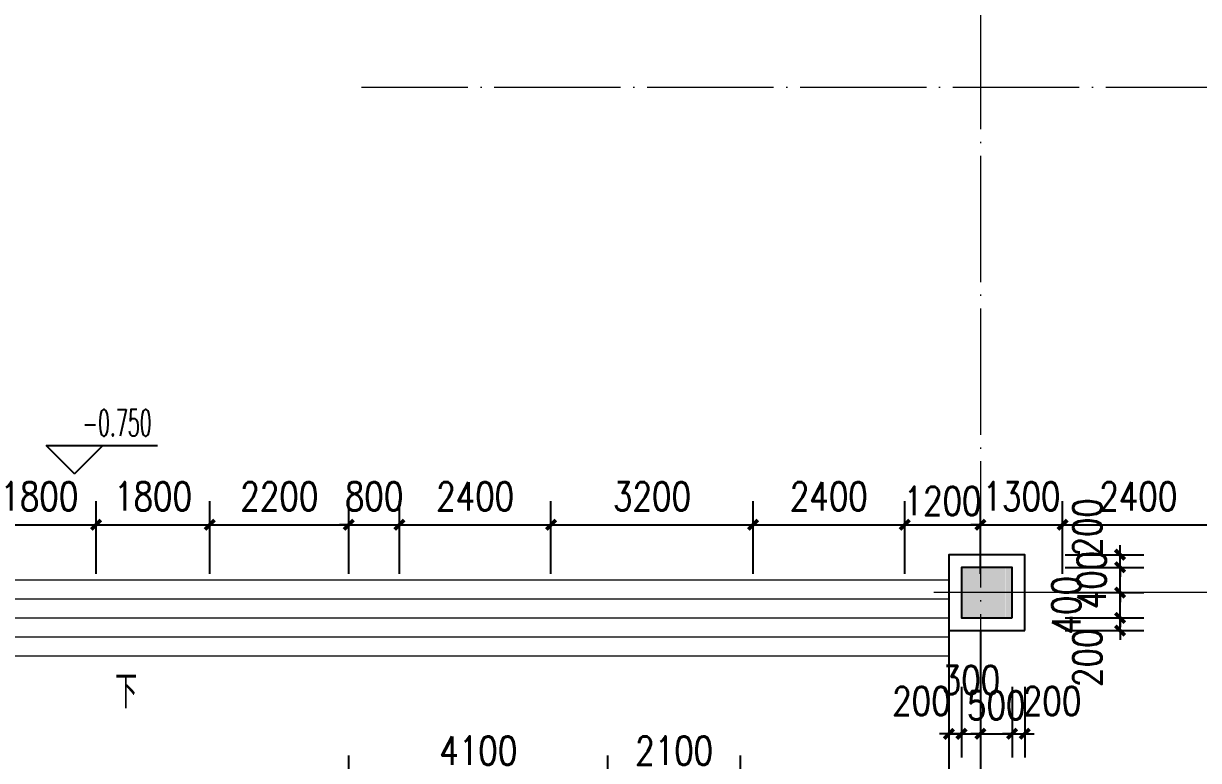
# Model space of a CAD drawing. Extents: x 1417642 to 3570900, y 124798 to 1191112.
# Drawn here: x 1496329 to 1514931, y 671873 to 683549 of the extents above; entities that cross this region are included whole.
import ezdxf

# ---------------------------------------------------------------- set-up
doc = ezdxf.new("R2010")
doc.units = 0
doc.header["$LTSCALE"] = 1000
doc.header["$MEASUREMENT"] = 0
doc.linetypes.add('DOTE', pattern=[2.42, 2, -0.2, 0.02, -0.2])
doc.layers.get('0').update_dxf_attribs({"linetype": 'CONTINUOUS'})
doc.layers.get('Defpoints').update_dxf_attribs({"linetype": 'CONTINUOUS'})
for name, color, linetype in [('colu', 2, 'CONTINUOUS'), ('DIM_ELEV', 3, 'CONTINUOUS'), ('DIM_SYMB', 3, 'CONTINUOUS'), ('DOTE', 1, 'DOTE'), ('PUB_DIM', 3, 'CONTINUOUS'), ('PUB_TEXT', 40, 'CONTINUOUS'), ('STAIR', 2, 'CONTINUOUS'), ('tiaozheng', 20, 'CONTINUOUS'), ('柱填充', 8, 'CONTINUOUS'), ('立面造型', 40, 'CONTINUOUS')]:
    doc.layers.add(name, color=color, linetype=linetype)
doc.styles.add('_TCH_DIM', font='ROMANS', dxfattribs={"width": 0.7, "bigfont": 'Z'})
doc.styles.add('DIM_FONT', font='SIMPLEX.shx', dxfattribs={"width": 0.8})
doc.dimstyles.new('DIMN150', dxfattribs={"dimscale": 1.5, "dimtxt": 300, "dimasz": 100, "dimexe": 250, "dimexo": 300, "dimgap": 150, "dimtad": 1, "dimdec": 0, "dimzin": 0, "dimdsep": 46, "dimtxsty": 'DIM_FONT', "dimblk": 'ARCHTICK', "dimcen": 0.09, "dimdle": 1.5, "dimclrt": 7, "dimazin": 2, "dimtfac": 1, "dimtdec": 0, "dimtix": 1, "dimtmove": 2, "dimatfit": 3, "dimldrblk": 'ARCHTICK', "dimfxl": 1, "dimtolj": 1, "dimtzin": 0, "dimarcsym": 0})

# ---------------------------------------------------------------- blocks, each defined once
blk = doc.blocks.new('678')
at = {"layer": '柱填充'}
h = blk.add_hatch(color=256, dxfattribs=at)
h.paths.add_polyline_path([(1591630, 863580), (1591630, 864280), (1590930, 864280), (1590930, 863580)])
h.paths.add_polyline_path([(1591630, 871580), (1591630, 872280), (1590930, 872280), (1590930, 871580)])
h.paths.add_polyline_path([(1635280, 879530), (1635280, 880230), (1634580, 880230), (1634580, 879530)])
h.paths.add_polyline_path([(1658830, 893230), (1658830, 893830), (1658230, 893830), (1658230, 893230)])
h.paths.add_polyline_path([(1658880, 883230), (1658880, 883930), (1658180, 883930), (1658180, 883230)])
h.paths.add_polyline_path([(1658830, 879630), (1658830, 880230), (1658230, 880230), (1658230, 879630)])
h.paths.add_polyline_path([(1658880, 872230), (1658180, 872230), (1658180, 871630), (1658880, 871630)])
h.paths.add_polyline_path([(1658830, 863630), (1658830, 864230), (1658230, 864230), (1658230, 863630)])
h.paths.add_polyline_path([(1658830, 853630), (1658830, 854230), (1658230, 854230), (1658230, 853630)])
h.paths.add_polyline_path([(1658830, 845630), (1658830, 846230), (1658230, 846230), (1658230, 845630)])
h.paths.add_polyline_path([(1658830, 835630), (1658830, 836230), (1658230, 836230), (1658230, 835630)])
h.paths.add_polyline_path([(1648830, 893230), (1648830, 893830), (1648230, 893830), (1648230, 893230)])
h.paths.add_polyline_path([(1648830, 883230), (1648830, 883830), (1648230, 883830), (1648230, 883230)])
h.paths.add_polyline_path([(1648830, 879630), (1648830, 880230), (1648230, 880230), (1648230, 879630)])
h.paths.add_polyline_path([(1648830, 871630), (1648830, 872230), (1648230, 872230), (1648230, 871630)])
h.paths.add_polyline_path([(1648930, 863580), (1648930, 864280), (1648230, 864280), (1648230, 863580)])
h.paths.add_polyline_path([(1648930, 853580), (1648930, 854280), (1648230, 854280), (1648230, 853580)])
h.paths.add_polyline_path([(1648930, 845630), (1648930, 846330), (1648230, 846330), (1648230, 845630)])
h.paths.add_polyline_path([(1648930, 835630), (1648930, 836330), (1648230, 836330), (1648230, 835630)])
h.paths.add_polyline_path([(1645230, 891430), (1645230, 892030), (1644630, 892030), (1644630, 891430)])
h.paths.add_polyline_path([(1645280, 883230), (1645280, 883930), (1644580, 883930), (1644580, 883230)])
h.paths.add_polyline_path([(1645230, 879630), (1645230, 880230), (1644630, 880230), (1644630, 879630)])
h.paths.add_polyline_path([(1645230, 871630), (1645230, 872230), (1644630, 872230), (1644630, 871630)])
h.paths.add_polyline_path([(1645230, 863630), (1645230, 864230), (1644630, 864230), (1644630, 863630)])
h.paths.add_polyline_path([(1645230, 853630), (1645230, 854230), (1644630, 854230), (1644630, 853630)])
h.paths.add_polyline_path([(1645280, 845630), (1645280, 846330), (1644580, 846330), (1644580, 845630)])
h.paths.add_polyline_path([(1645230, 835630), (1645230, 836230), (1644630, 836230), (1644630, 835630)])
h.paths.add_polyline_path([(1635230, 893230), (1635230, 893830), (1634630, 893830), (1634630, 893230)])
h.paths.add_polyline_path([(1635230, 891430), (1635230, 892030), (1634630, 892030), (1634630, 891430)])
h.paths.add_polyline_path([(1635280, 883230), (1635280, 883930), (1634580, 883930), (1634580, 883230)])
h.paths.add_polyline_path([(1635230, 871630), (1635230, 872430), (1634630, 872430), (1634630, 871630)])
h.paths.add_polyline_path([(1635230, 853430), (1635230, 854230), (1634630, 854230), (1634630, 853430)])
h.paths.add_polyline_path([(1635330, 845630), (1635330, 846430), (1634530, 846430), (1634530, 845630)])
h.paths.add_polyline_path([(1635230, 835630), (1635230, 836230), (1634630, 836230), (1634630, 835630)])
h.paths.add_polyline_path([(1627230, 893230), (1627230, 893830), (1626630, 893830), (1626630, 893230)])
h.paths.add_polyline_path([(1627280, 883230), (1627280, 883930), (1626580, 883930), (1626580, 883230)])
h.paths.add_polyline_path([(1627230, 879630), (1627230, 880230), (1626630, 880230), (1626630, 879630)])
h.paths.add_polyline_path([(1627230, 871630), (1627230, 872430), (1626630, 872430), (1626630, 871630)])
h.paths.add_polyline_path([(1627230, 853430), (1627230, 854230), (1626630, 854230), (1626630, 853430)])
h.paths.add_polyline_path([(1627330, 845630), (1627330, 846430), (1626530, 846430), (1626530, 845630)])
h.paths.add_polyline_path([(1627230, 835630), (1627230, 836230), (1626630, 836230), (1626630, 835630)])
h.paths.add_polyline_path([(1619230, 893230), (1619230, 893830), (1618630, 893830), (1618630, 893230)])
h.paths.add_polyline_path([(1619280, 883230), (1619280, 883930), (1618580, 883930), (1618580, 883230)])
h.paths.add_polyline_path([(1619230, 879630), (1619230, 880230), (1618630, 880230), (1618630, 879630)])
h.paths.add_polyline_path([(1619230, 871630), (1619230, 872430), (1618630, 872430), (1618630, 871630)])
h.paths.add_polyline_path([(1619230, 853430), (1619230, 854230), (1618630, 854230), (1618630, 853430)])
h.paths.add_polyline_path([(1619330, 845630), (1619330, 846430), (1618530, 846430), (1618530, 845630)])
h.paths.add_polyline_path([(1619280, 835580), (1619280, 836280), (1618580, 836280), (1618580, 835580)])
h.paths.add_polyline_path([(1611230, 893230), (1611230, 893830), (1610630, 893830), (1610630, 893230)])
h.paths.add_polyline_path([(1611280, 883230), (1611280, 883930), (1610580, 883930), (1610580, 883230)])
h.paths.add_polyline_path([(1611230, 879630), (1611230, 880230), (1610630, 880230), (1610630, 879630)])
h.paths.add_polyline_path([(1611230, 871630), (1611230, 872430), (1610630, 872430), (1610630, 871630)])
h.paths.add_polyline_path([(1611230, 853430), (1611230, 854230), (1610630, 854230), (1610630, 853430)])
h.paths.add_polyline_path([(1611330, 845630), (1611330, 846430), (1610530, 846430), (1610530, 845630)])
h.paths.add_polyline_path([(1611280, 835580), (1611280, 836280), (1610580, 836280), (1610580, 835580)])
h.paths.add_polyline_path([(1603230, 893230), (1603230, 893830), (1602630, 893830), (1602630, 893230)])
h.paths.add_polyline_path([(1603280, 883230), (1603280, 883930), (1602580, 883930), (1602580, 883230)])
h.paths.add_polyline_path([(1603230, 879630), (1603230, 880230), (1602630, 880230), (1602630, 879630)])
h.paths.add_polyline_path([(1603230, 871630), (1603230, 872430), (1602630, 872430), (1602630, 871630)])
h.paths.add_polyline_path([(1603230, 853430), (1603230, 854230), (1602630, 854230), (1602630, 853430)])
h.paths.add_polyline_path([(1603330, 845630), (1603330, 846430), (1602530, 846430), (1602530, 845630)])
h.paths.add_polyline_path([(1603280, 835580), (1603280, 836280), (1602580, 836280), (1602580, 835580)])
h.paths.add_polyline_path([(1603230, 814930), (1603230, 815530), (1602630, 815530), (1602630, 814930)])
h.paths.add_polyline_path([(1595230, 893230), (1595230, 893830), (1594630, 893830), (1594630, 893230)])
h.paths.add_polyline_path([(1595230, 883230), (1595230, 883830), (1594630, 883830), (1594630, 883230)])
h.paths.add_polyline_path([(1595230, 879630), (1595230, 880230), (1594630, 880230), (1594630, 879630)])
h.paths.add_polyline_path([(1595230, 871630), (1595230, 872230), (1594630, 872230), (1594630, 871630)])
h.paths.add_polyline_path([(1595230, 863630), (1595230, 864230), (1594630, 864230), (1594630, 863630)])
h.paths.add_polyline_path([(1595230, 853630), (1595230, 854230), (1594630, 854230), (1594630, 853630)])
h.paths.add_polyline_path([(1595330, 845630), (1595330, 846330), (1594630, 846330), (1594630, 845630)])
h.paths.add_polyline_path([(1595330, 835580), (1595330, 836280), (1594630, 836280), (1594630, 835580)])
h.paths.add_polyline_path([(1591630, 893230), (1591630, 893830), (1591030, 893830), (1591030, 893230)])
h.paths.add_polyline_path([(1591680, 883230), (1591680, 883930), (1590980, 883930), (1590980, 883230)])
h.paths.add_polyline_path([(1591630, 879630), (1591630, 880230), (1591030, 880230), (1591030, 879630)])
h.paths.add_polyline_path([(1591630, 853580), (1591630, 854280), (1590930, 854280), (1590930, 853580)])
h.paths.add_polyline_path([(1591630, 845580), (1591630, 846280), (1590930, 846280), (1590930, 845580)])
h.paths.add_polyline_path([(1591630, 835630), (1591630, 836330), (1590930, 836330), (1590930, 835630)])
h.paths.add_polyline_path([(1591630, 814930), (1591630, 815530), (1591030, 815530), (1591030, 814930)])
h.paths.add_polyline_path([(1581630, 893230), (1581630, 893830), (1581030, 893830), (1581030, 893230)])
h.paths.add_polyline_path([(1581730, 883230), (1581730, 883930), (1581030, 883930), (1581030, 883230)])
h.paths.add_polyline_path([(1581630, 879630), (1581630, 880230), (1581030, 880230), (1581030, 879630)])
h.paths.add_polyline_path([(1581630, 871630), (1581630, 872230), (1581030, 872230), (1581030, 871630)])
h.paths.add_polyline_path([(1581630, 863630), (1581630, 864230), (1581030, 864230), (1581030, 863630)])
h.paths.add_polyline_path([(1581630, 853630), (1581630, 854230), (1581030, 854230), (1581030, 853630)])
h.paths.add_polyline_path([(1581630, 845630), (1581630, 846230), (1581030, 846230), (1581030, 845630)])
h.paths.add_polyline_path([(1581630, 835630), (1581630, 836230), (1581030, 836230), (1581030, 835630)])
h.paths.add_polyline_path([(1581630, 814930), (1581630, 815530), (1581030, 815530), (1581030, 814930)])
h.paths.add_polyline_path([(1603230, 830430), (1603230, 831230), (1602530, 831230), (1602530, 830430)])
h.paths.add_polyline_path([(1603230, 818530), (1603230, 819330), (1602530, 819330), (1602530, 818530)])
h.paths.add_polyline_path([(1581030, 831230), (1581030, 830430), (1581730, 830430), (1581730, 831230)])
h.paths.add_polyline_path([(1581030, 819330), (1581030, 818530), (1581730, 818530), (1581730, 819330)])
h.paths.add_polyline_path([(1591630, 830430), (1591630, 831230), (1590930, 831230), (1590930, 830430)])
h.paths.add_polyline_path([(1591630, 818530), (1591630, 819330), (1590930, 819330), (1590930, 818530)])
blk.add_hatch(color=256, dxfattribs=at).paths.add_polyline_path([(1581733, 819330), (1581833, 819330), (1581833, 818530), (1581733, 818530)])
at = {"layer": 'colu'}
blk.add_lwpolyline([(1581830, 818530), (1581830, 819330), (1581030, 819330), (1581030, 818530)], close=True, dxfattribs=at)
blk = doc.blocks.new('_ArchTick')
at = {"color": 0, "linetype": 'ByBlock', "const_width": 0.4}
blk.add_lwpolyline([(-0.5, -0.5), (0.5, 0.5)], dxfattribs=at)
blk = doc.blocks.new('*D3413')
at = {"layer": 'Defpoints', "color": 0}
for p in [(1511979, 673491), (1512179, 673491), (1512179, 672296)]:
    blk.add_point(p, dxfattribs=at)
at = {"layer": 'PUB_DIM', "color": 0, "lineweight": -2}
for p, q in [((1511979, 673041), (1511979, 671921)), ((1512179, 673041), (1512179, 671921)), ((1511979, 672296), (1511829, 672296)), ((1511979, 672296), (1512179, 672296)), ((1512179, 672296), (1512329, 672296))]:
    blk.add_line(p, q, dxfattribs=at)
at = {"layer": 'PUB_DIM', "color": 0, "lineweight": -2, "xscale": 150, "yscale": 150, "zscale": 150}
blk.add_blockref('_ArchTick', (1511979, 672296), dxfattribs=at)
at = {"layer": 'PUB_DIM', "color": 0, "lineweight": -2, "xscale": 150, "yscale": 150, "zscale": 150, "rotation": 180}
blk.add_blockref('_ArchTick', (1512179, 672296), dxfattribs=at)
at = {"layer": 'PUB_DIM', "color": 7, "insert": (1512612, 672814), "char_height": 450, "attachment_point": 5, "style": 'DIM_FONT'}
blk.add_mtext('\\A1;200', dxfattribs=at)
blk = doc.blocks.new('*D3414')
at = {"layer": 'Defpoints', "color": 0}
for p in [(1511479, 673491), (1511979, 673491), (1511979, 672296)]:
    blk.add_point(p, dxfattribs=at)
at = {"layer": 'PUB_DIM', "color": 0, "lineweight": -2}
for p, q in [((1511479, 673041), (1511479, 671921)), ((1511979, 673041), (1511979, 671921)), ((1511479, 672296), (1511329, 672296)), ((1511479, 672296), (1511979, 672296)), ((1511979, 672296), (1512129, 672296))]:
    blk.add_line(p, q, dxfattribs=at)
at = {"layer": 'PUB_DIM', "color": 0, "lineweight": -2, "xscale": 150, "yscale": 150, "zscale": 150}
blk.add_blockref('_ArchTick', (1511479, 672296), dxfattribs=at)
at = {"layer": 'PUB_DIM', "color": 0, "lineweight": -2, "xscale": 150, "yscale": 150, "zscale": 150, "rotation": 180}
blk.add_blockref('_ArchTick', (1511979, 672296), dxfattribs=at)
at = {"layer": 'PUB_DIM', "color": 7, "insert": (1511729, 672746), "char_height": 450, "attachment_point": 5, "style": 'DIM_FONT'}
blk.add_mtext('\\A1;500', dxfattribs=at)
blk = doc.blocks.new('*D3415')
at = {"layer": 'Defpoints', "color": 0}
for p in [(1511179, 673491), (1511479, 673491), (1511479, 672296)]:
    blk.add_point(p, dxfattribs=at)
at = {"layer": 'PUB_DIM', "color": 0, "lineweight": -2}
for p, q in [((1511179, 673041), (1511179, 671921)), ((1511479, 673041), (1511479, 671921)), ((1511179, 672296), (1511029, 672296)), ((1511179, 672296), (1511479, 672296)), ((1511479, 672296), (1511629, 672296))]:
    blk.add_line(p, q, dxfattribs=at)
at = {"layer": 'PUB_DIM', "color": 0, "lineweight": -2, "xscale": 150, "yscale": 150, "zscale": 150}
blk.add_blockref('_ArchTick', (1511179, 672296), dxfattribs=at)
at = {"layer": 'PUB_DIM', "color": 0, "lineweight": -2, "xscale": 150, "yscale": 150, "zscale": 150, "rotation": 180}
blk.add_blockref('_ArchTick', (1511479, 672296), dxfattribs=at)
at = {"layer": 'PUB_DIM', "color": 7, "insert": (1511329, 673147), "char_height": 450, "attachment_point": 5, "style": 'DIM_FONT'}
blk.add_mtext('\\A1;300', dxfattribs=at)
blk = doc.blocks.new('*D3416')
at = {"layer": 'Defpoints', "color": 0}
for p in [(1510979, 673491), (1511179, 673491), (1511179, 672296)]:
    blk.add_point(p, dxfattribs=at)
at = {"layer": 'PUB_DIM', "color": 0, "lineweight": -2}
for p, q in [((1510979, 673041), (1510979, 671921)), ((1511179, 673041), (1511179, 671921)), ((1510979, 672296), (1510829, 672296)), ((1510979, 672296), (1511179, 672296)), ((1511179, 672296), (1511329, 672296))]:
    blk.add_line(p, q, dxfattribs=at)
at = {"layer": 'PUB_DIM', "color": 0, "lineweight": -2, "xscale": 150, "yscale": 150, "zscale": 150}
blk.add_blockref('_ArchTick', (1510979, 672296), dxfattribs=at)
at = {"layer": 'PUB_DIM', "color": 0, "lineweight": -2, "xscale": 150, "yscale": 150, "zscale": 150, "rotation": 180}
blk.add_blockref('_ArchTick', (1511179, 672296), dxfattribs=at)
at = {"layer": 'PUB_DIM', "color": 7, "insert": (1510545, 672814), "char_height": 450, "attachment_point": 5, "style": 'DIM_FONT'}
blk.add_mtext('\\A1;200', dxfattribs=at)
blk = doc.blocks.new('*D3417')
at = {"layer": 'Defpoints', "color": 0}
for p in [(1512372, 675133), (1513689, 675133), (1512372, 674933)]:
    blk.add_point(p, dxfattribs=at)
at = {"layer": 'PUB_DIM', "color": 0, "lineweight": -2}
for p, q in [((1513689, 675133), (1513689, 675283)), ((1512822, 675133), (1514064, 675133)), ((1513689, 674933), (1513689, 675133)), ((1512822, 674933), (1514064, 674933)), ((1513689, 674933), (1513689, 674783))]:
    blk.add_line(p, q, dxfattribs=at)
at = {"layer": 'PUB_DIM', "color": 0, "lineweight": -2, "xscale": 150, "yscale": 150, "zscale": 150}
for p, rotation in [((1513689, 675133), 270), ((1513689, 674933), 90)]:
    blk.add_blockref('_ArchTick', p, dxfattribs=dict(at, rotation=rotation))
at = {"layer": 'PUB_DIM', "color": 7, "insert": (1513172, 675567), "char_height": 450, "attachment_point": 5, "rotation": 90, "style": 'DIM_FONT'}
blk.add_mtext('\\A1;200', dxfattribs=at)
blk = doc.blocks.new('*D3418')
at = {"layer": 'Defpoints', "color": 0}
for p in [(1512372, 674933), (1513689, 674933), (1512372, 674533)]:
    blk.add_point(p, dxfattribs=at)
at = {"layer": 'PUB_DIM', "color": 0, "lineweight": -2}
for p, q in [((1513689, 674933), (1513689, 675083)), ((1512822, 674933), (1514064, 674933)), ((1513689, 674533), (1513689, 674933)), ((1512822, 674533), (1514064, 674533)), ((1513689, 674533), (1513689, 674383))]:
    blk.add_line(p, q, dxfattribs=at)
at = {"layer": 'PUB_DIM', "color": 0, "lineweight": -2, "xscale": 150, "yscale": 150, "zscale": 150}
for p, rotation in [((1513689, 674933), 270), ((1513689, 674533), 90)]:
    blk.add_blockref('_ArchTick', p, dxfattribs=dict(at, rotation=rotation))
at = {"layer": 'PUB_DIM', "color": 7, "insert": (1513239, 674733), "char_height": 450, "attachment_point": 5, "rotation": 90, "style": 'DIM_FONT'}
blk.add_mtext('\\A1;400', dxfattribs=at)
blk = doc.blocks.new('*D3419')
at = {"layer": 'Defpoints', "color": 0}
for p in [(1512372, 674533), (1513689, 674533), (1512372, 674133)]:
    blk.add_point(p, dxfattribs=at)
at = {"layer": 'PUB_DIM', "color": 0, "lineweight": -2}
for p, q in [((1512822, 674533), (1514064, 674533)), ((1513689, 674533), (1513689, 674683)), ((1513689, 674133), (1513689, 674533)), ((1512822, 674133), (1514064, 674133)), ((1513689, 674133), (1513689, 673983))]:
    blk.add_line(p, q, dxfattribs=at)
at = {"layer": 'PUB_DIM', "color": 0, "lineweight": -2, "xscale": 150, "yscale": 150, "zscale": 150}
for p, rotation in [((1513689, 674533), 270), ((1513689, 674133), 90)]:
    blk.add_blockref('_ArchTick', p, dxfattribs=dict(at, rotation=rotation))
at = {"layer": 'PUB_DIM', "color": 7, "insert": (1512838, 674333), "char_height": 450, "attachment_point": 5, "rotation": 90, "style": 'DIM_FONT'}
blk.add_mtext('\\A1;400', dxfattribs=at)
blk = doc.blocks.new('*D3420')
at = {"layer": 'Defpoints', "color": 0}
for p in [(1512372, 674133), (1513689, 674133), (1512372, 673933)]:
    blk.add_point(p, dxfattribs=at)
at = {"layer": 'PUB_DIM', "color": 0, "lineweight": -2}
for p, q in [((1513689, 674133), (1513689, 674283)), ((1512822, 674133), (1514064, 674133)), ((1513689, 673933), (1513689, 674133)), ((1512822, 673933), (1514064, 673933)), ((1513689, 673933), (1513689, 673783))]:
    blk.add_line(p, q, dxfattribs=at)
at = {"layer": 'PUB_DIM', "color": 0, "lineweight": -2, "xscale": 150, "yscale": 150, "zscale": 150}
for p, rotation in [((1513689, 674133), 270), ((1513689, 673933), 90)]:
    blk.add_blockref('_ArchTick', p, dxfattribs=dict(at, rotation=rotation))
at = {"layer": 'PUB_DIM', "color": 7, "insert": (1513172, 673500), "char_height": 450, "attachment_point": 5, "rotation": 90, "style": 'DIM_FONT'}
blk.add_mtext('\\A1;200', dxfattribs=at)
blk = doc.blocks.new('*D3524')
at = {"layer": 'Defpoints', "color": 0}
for p in [(1507679, 671579), (1505579, 670496), (1507679, 670496)]:
    blk.add_point(p, dxfattribs=at)
at = {"layer": 'PUB_DIM', "color": 0, "lineweight": -2}
for p, q in [((1505579, 670946), (1505579, 671954)), ((1507679, 670946), (1507679, 671954)), ((1505577, 671579), (1507681, 671579))]:
    blk.add_line(p, q, dxfattribs=at)
at = {"layer": 'PUB_DIM', "color": 0, "lineweight": -2, "xscale": 150, "yscale": 150, "zscale": 150, "rotation": 180}
blk.add_blockref('_ArchTick', (1505579, 671579), dxfattribs=at)
at = {"layer": 'PUB_DIM', "color": 0, "lineweight": -2, "xscale": 150, "yscale": 150, "zscale": 150}
blk.add_blockref('_ArchTick', (1507679, 671579), dxfattribs=at)
at = {"layer": 'PUB_DIM', "color": 7, "insert": (1506629, 672029), "char_height": 450, "attachment_point": 5, "style": 'DIM_FONT'}
blk.add_mtext('\\A1;2100', dxfattribs=at)
blk = doc.blocks.new('*D3525')
at = {"layer": 'Defpoints', "color": 0}
for p in [(1505579, 671579), (1501479, 670496), (1505579, 670496)]:
    blk.add_point(p, dxfattribs=at)
at = {"layer": 'PUB_DIM', "color": 0, "lineweight": -2}
for p, q in [((1501479, 670946), (1501479, 671954)), ((1505579, 670946), (1505579, 671954)), ((1501477, 671579), (1505581, 671579))]:
    blk.add_line(p, q, dxfattribs=at)
at = {"layer": 'PUB_DIM', "color": 0, "lineweight": -2, "xscale": 150, "yscale": 150, "zscale": 150, "rotation": 180}
blk.add_blockref('_ArchTick', (1501479, 671579), dxfattribs=at)
at = {"layer": 'PUB_DIM', "color": 0, "lineweight": -2, "xscale": 150, "yscale": 150, "zscale": 150}
blk.add_blockref('_ArchTick', (1505579, 671579), dxfattribs=at)
at = {"layer": 'PUB_DIM', "color": 7, "insert": (1503529, 672029), "char_height": 450, "attachment_point": 5, "style": 'DIM_FONT'}
blk.add_mtext('\\A1;4100', dxfattribs=at)
blk = doc.blocks.new('*D3900')
at = {"layer": 'Defpoints', "color": 0}
for p in [(1515179, 675608), (1512779, 674382), (1515179, 674382)]:
    blk.add_point(p, dxfattribs=at)
at = {"layer": 'PUB_DIM', "color": 0, "lineweight": -2}
for p, q in [((1512779, 674832), (1512779, 675983)), ((1515179, 674832), (1515179, 675983)), ((1512777, 675608), (1515181, 675608))]:
    blk.add_line(p, q, dxfattribs=at)
at = {"layer": 'PUB_DIM', "color": 0, "lineweight": -2, "xscale": 150, "yscale": 150, "zscale": 150, "rotation": 180}
blk.add_blockref('_ArchTick', (1512779, 675608), dxfattribs=at)
at = {"layer": 'PUB_DIM', "color": 0, "lineweight": -2, "xscale": 150, "yscale": 150, "zscale": 150}
blk.add_blockref('_ArchTick', (1515179, 675608), dxfattribs=at)
at = {"layer": 'PUB_DIM', "color": 7, "insert": (1513979, 676058), "char_height": 450, "attachment_point": 5, "style": 'DIM_FONT'}
blk.add_mtext('\\A1;2400', dxfattribs=at)
blk = doc.blocks.new('*D3901')
at = {"layer": 'Defpoints', "color": 0}
for p in [(1512779, 675608), (1511479, 674382), (1512779, 674382)]:
    blk.add_point(p, dxfattribs=at)
at = {"layer": 'PUB_DIM', "color": 0, "lineweight": -2}
for p, q in [((1511479, 674832), (1511479, 675983)), ((1512779, 674832), (1512779, 675983)), ((1511479, 675608), (1511329, 675608)), ((1511479, 675608), (1512779, 675608)), ((1512779, 675608), (1512929, 675608))]:
    blk.add_line(p, q, dxfattribs=at)
at = {"layer": 'PUB_DIM', "color": 0, "lineweight": -2, "xscale": 150, "yscale": 150, "zscale": 150}
blk.add_blockref('_ArchTick', (1511479, 675608), dxfattribs=at)
at = {"layer": 'PUB_DIM', "color": 0, "lineweight": -2, "xscale": 150, "yscale": 150, "zscale": 150, "rotation": 180}
blk.add_blockref('_ArchTick', (1512779, 675608), dxfattribs=at)
at = {"layer": 'PUB_DIM', "color": 7, "insert": (1512129, 676058), "char_height": 450, "attachment_point": 5, "style": 'DIM_FONT'}
blk.add_mtext('\\A1;1300', dxfattribs=at)
blk = doc.blocks.new('*D3902')
at = {"layer": 'Defpoints', "color": 0}
for p in [(1511479, 675608), (1510279, 674382), (1511479, 674382)]:
    blk.add_point(p, dxfattribs=at)
at = {"layer": 'PUB_DIM', "color": 0, "lineweight": -2}
for p, q in [((1510279, 674832), (1510279, 675983)), ((1511479, 674832), (1511479, 675983)), ((1510277, 675608), (1511481, 675608))]:
    blk.add_line(p, q, dxfattribs=at)
at = {"layer": 'PUB_DIM', "color": 0, "lineweight": -2, "xscale": 150, "yscale": 150, "zscale": 150, "rotation": 180}
blk.add_blockref('_ArchTick', (1510279, 675608), dxfattribs=at)
at = {"layer": 'PUB_DIM', "color": 0, "lineweight": -2, "xscale": 150, "yscale": 150, "zscale": 150}
blk.add_blockref('_ArchTick', (1511479, 675608), dxfattribs=at)
at = {"layer": 'PUB_DIM', "color": 7, "insert": (1510879, 675984), "char_height": 450, "attachment_point": 5, "style": 'DIM_FONT'}
blk.add_mtext('\\A1;1200', dxfattribs=at)
blk = doc.blocks.new('*D3903')
at = {"layer": 'Defpoints', "color": 0}
for p in [(1510279, 675608), (1507879, 674382), (1510279, 674382)]:
    blk.add_point(p, dxfattribs=at)
at = {"layer": 'PUB_DIM', "color": 0, "lineweight": -2}
for p, q in [((1507879, 674832), (1507879, 675983)), ((1510279, 674832), (1510279, 675983)), ((1507877, 675608), (1510281, 675608))]:
    blk.add_line(p, q, dxfattribs=at)
at = {"layer": 'PUB_DIM', "color": 0, "lineweight": -2, "xscale": 150, "yscale": 150, "zscale": 150, "rotation": 180}
blk.add_blockref('_ArchTick', (1507879, 675608), dxfattribs=at)
at = {"layer": 'PUB_DIM', "color": 0, "lineweight": -2, "xscale": 150, "yscale": 150, "zscale": 150}
blk.add_blockref('_ArchTick', (1510279, 675608), dxfattribs=at)
at = {"layer": 'PUB_DIM', "color": 7, "insert": (1509079, 676058), "char_height": 450, "attachment_point": 5, "style": 'DIM_FONT'}
blk.add_mtext('\\A1;2400', dxfattribs=at)
blk = doc.blocks.new('*D3904')
at = {"layer": 'Defpoints', "color": 0}
for p in [(1507879, 675608), (1504679, 674382), (1507879, 674382)]:
    blk.add_point(p, dxfattribs=at)
at = {"layer": 'PUB_DIM', "color": 0, "lineweight": -2}
for p, q in [((1504679, 674832), (1504679, 675983)), ((1507879, 674832), (1507879, 675983)), ((1504677, 675608), (1507881, 675608))]:
    blk.add_line(p, q, dxfattribs=at)
at = {"layer": 'PUB_DIM', "color": 0, "lineweight": -2, "xscale": 150, "yscale": 150, "zscale": 150, "rotation": 180}
blk.add_blockref('_ArchTick', (1504679, 675608), dxfattribs=at)
at = {"layer": 'PUB_DIM', "color": 0, "lineweight": -2, "xscale": 150, "yscale": 150, "zscale": 150}
blk.add_blockref('_ArchTick', (1507879, 675608), dxfattribs=at)
at = {"layer": 'PUB_DIM', "color": 7, "insert": (1506279, 676058), "char_height": 450, "attachment_point": 5, "style": 'DIM_FONT'}
blk.add_mtext('\\A1;3200', dxfattribs=at)
blk = doc.blocks.new('*D3905')
at = {"layer": 'Defpoints', "color": 0}
for p in [(1504679, 675608), (1502279, 674382), (1504679, 674382)]:
    blk.add_point(p, dxfattribs=at)
at = {"layer": 'PUB_DIM', "color": 0, "lineweight": -2}
for p, q in [((1502279, 674832), (1502279, 675983)), ((1504679, 674832), (1504679, 675983)), ((1502277, 675608), (1504681, 675608))]:
    blk.add_line(p, q, dxfattribs=at)
at = {"layer": 'PUB_DIM', "color": 0, "lineweight": -2, "xscale": 150, "yscale": 150, "zscale": 150, "rotation": 180}
blk.add_blockref('_ArchTick', (1502279, 675608), dxfattribs=at)
at = {"layer": 'PUB_DIM', "color": 0, "lineweight": -2, "xscale": 150, "yscale": 150, "zscale": 150}
blk.add_blockref('_ArchTick', (1504679, 675608), dxfattribs=at)
at = {"layer": 'PUB_DIM', "color": 7, "insert": (1503479, 676058), "char_height": 450, "attachment_point": 5, "style": 'DIM_FONT'}
blk.add_mtext('\\A1;2400', dxfattribs=at)
blk = doc.blocks.new('*D3906')
at = {"layer": 'Defpoints', "color": 0}
for p in [(1502279, 675608), (1501479, 674382), (1502279, 674382)]:
    blk.add_point(p, dxfattribs=at)
at = {"layer": 'PUB_DIM', "color": 0, "lineweight": -2}
for p, q in [((1501479, 674832), (1501479, 675983)), ((1502279, 674832), (1502279, 675983)), ((1501479, 675608), (1501329, 675608)), ((1501479, 675608), (1502279, 675608)), ((1502279, 675608), (1502429, 675608))]:
    blk.add_line(p, q, dxfattribs=at)
at = {"layer": 'PUB_DIM', "color": 0, "lineweight": -2, "xscale": 150, "yscale": 150, "zscale": 150}
blk.add_blockref('_ArchTick', (1501479, 675608), dxfattribs=at)
at = {"layer": 'PUB_DIM', "color": 0, "lineweight": -2, "xscale": 150, "yscale": 150, "zscale": 150, "rotation": 180}
blk.add_blockref('_ArchTick', (1502279, 675608), dxfattribs=at)
at = {"layer": 'PUB_DIM', "color": 7, "insert": (1501879, 676058), "char_height": 450, "attachment_point": 5, "style": 'DIM_FONT'}
blk.add_mtext('\\A1;800', dxfattribs=at)
blk = doc.blocks.new('*D3907')
at = {"layer": 'Defpoints', "color": 0}
for p in [(1501479, 675608), (1499279, 674382), (1501479, 674382)]:
    blk.add_point(p, dxfattribs=at)
at = {"layer": 'PUB_DIM', "color": 0, "lineweight": -2}
for p, q in [((1499279, 674832), (1499279, 675983)), ((1501479, 674832), (1501479, 675983)), ((1499277, 675608), (1501481, 675608))]:
    blk.add_line(p, q, dxfattribs=at)
at = {"layer": 'PUB_DIM', "color": 0, "lineweight": -2, "xscale": 150, "yscale": 150, "zscale": 150, "rotation": 180}
blk.add_blockref('_ArchTick', (1499279, 675608), dxfattribs=at)
at = {"layer": 'PUB_DIM', "color": 0, "lineweight": -2, "xscale": 150, "yscale": 150, "zscale": 150}
blk.add_blockref('_ArchTick', (1501479, 675608), dxfattribs=at)
at = {"layer": 'PUB_DIM', "color": 7, "insert": (1500379, 676058), "char_height": 450, "attachment_point": 5, "style": 'DIM_FONT'}
blk.add_mtext('\\A1;2200', dxfattribs=at)
blk = doc.blocks.new('*D3908')
at = {"layer": 'Defpoints', "color": 0}
for p in [(1499279, 675608), (1497479, 674382), (1499279, 674382)]:
    blk.add_point(p, dxfattribs=at)
at = {"layer": 'PUB_DIM', "color": 0, "lineweight": -2}
for p, q in [((1497479, 674832), (1497479, 675983)), ((1499279, 674832), (1499279, 675983)), ((1497477, 675608), (1499281, 675608))]:
    blk.add_line(p, q, dxfattribs=at)
at = {"layer": 'PUB_DIM', "color": 0, "lineweight": -2, "xscale": 150, "yscale": 150, "zscale": 150, "rotation": 180}
blk.add_blockref('_ArchTick', (1497479, 675608), dxfattribs=at)
at = {"layer": 'PUB_DIM', "color": 0, "lineweight": -2, "xscale": 150, "yscale": 150, "zscale": 150}
blk.add_blockref('_ArchTick', (1499279, 675608), dxfattribs=at)
at = {"layer": 'PUB_DIM', "color": 7, "insert": (1498379, 676058), "char_height": 450, "attachment_point": 5, "style": 'DIM_FONT'}
blk.add_mtext('\\A1;1800', dxfattribs=at)
blk = doc.blocks.new('*D3909')
at = {"layer": 'Defpoints', "color": 0}
for p in [(1497479, 675608), (1495679, 674382), (1497479, 674382)]:
    blk.add_point(p, dxfattribs=at)
at = {"layer": 'PUB_DIM', "color": 0, "lineweight": -2}
for p, q in [((1495679, 674832), (1495679, 675983)), ((1497479, 674832), (1497479, 675983)), ((1495677, 675608), (1497481, 675608))]:
    blk.add_line(p, q, dxfattribs=at)
at = {"layer": 'PUB_DIM', "color": 0, "lineweight": -2, "xscale": 150, "yscale": 150, "zscale": 150, "rotation": 180}
blk.add_blockref('_ArchTick', (1495679, 675608), dxfattribs=at)
at = {"layer": 'PUB_DIM', "color": 0, "lineweight": -2, "xscale": 150, "yscale": 150, "zscale": 150}
blk.add_blockref('_ArchTick', (1497479, 675608), dxfattribs=at)
at = {"layer": 'PUB_DIM', "color": 7, "insert": (1496579, 676058), "char_height": 450, "attachment_point": 5, "style": 'DIM_FONT'}
blk.add_mtext('\\A1;1800', dxfattribs=at)

msp = doc.modelspace()

# ---------------------------------------------------------------- linework, layer by layer
at = {"layer": 'DIM_ELEV'}
for p, q in [((1497135.1, 676412.4), (1496685.1, 676862.4)), ((1496685.1, 676862.4), (1498451.2, 676862.4)), ((1497135.1, 676412.4), (1497585.1, 676862.4))]:
    msp.add_line(p, q, dxfattribs=at)
at = {"layer": 'DIM_SYMB'}
msp.add_lwpolyline([(1497928.8, 673374.6, 0, 0, 0), (1497928.8, 674283.2, 120, 0, 0), (1497928.8, 674733.2, 0, 0, 0)], format="xyseb", dxfattribs=at)
at = {"layer": 'DOTE', "lineweight": 0, "elevation": 0}
for points in [[(1511478.8, 727433.2), (1511478.8, 643548.7)], [(1597742.3, 682533.2), (1501678.8, 682533.2)], [(1597442.3, 674533.2), (1510570.4, 674533.2)]]:
    msp.add_lwpolyline(points, dxfattribs=at)
at = {"layer": 'STAIR', "lineweight": 0}
for p, q in [((1493778.8, 674733.2, 0), (1510978.8, 674733.2, 0)), ((1494078.8, 674433.2, 0), (1510978.8, 674433.2, 0)), ((1494078.8, 674133.2, 0), (1510978.8, 674133.2, 0)), ((1494078.8, 673833.2, 0), (1510978.8, 673833.2, 0)), ((1494078.8, 673533.2, 0), (1510978.8, 673533.2, 0))]:
    msp.add_line(p, q, dxfattribs=at)
at = {"layer": 'STAIR'}
for p, q in [((1510978.8, 673933.3, 0), (1510978.8, 671533.2, 0)), ((1511478.8, 673933.3, 0), (1511478.8, 671533.2, 0))]:
    msp.add_line(p, q, dxfattribs=at)
at = {"layer": '立面造型', "elevation": 0}
msp.add_lwpolyline([(1512178.9, 673933.3), (1512178.9, 675133.3), (1510978.8, 675133.3), (1510978.8, 673933.3)], close=True, dxfattribs=at)

# ---------------------------------------------------------------- block references
at = {"layer": 'tiaozheng', "color": 2}
msp.add_blockref('678', (-69851.5, -144396.9, 0), dxfattribs=at)

# ---------------------------------------------------------------- texts
at = {"layer": 'PUB_TEXT', "style": '_TCH_DIM'}
for s, height, width, p in [('-0.750', 420, 0.525, (1497261.7, 677012.5)), ('下', 525, 0.7, (1497779.8, 672699.5, 0))]:
    msp.add_text(s, height=height, dxfattribs=dict(at, width=width)).set_placement(p)

# ---------------------------------------------------------------- dimensions: what is measured, and where the dimension line sits
at = {"layer": 'PUB_DIM'}
for p1, p2, distance, picture, middle in [((1495678.8, 674381.7), (1497478.8, 674381.7), 1226.2, '*D3909', (1496578.8, 676057.9)), ((1497478.8, 674381.7), (1499278.8, 674381.7), 1226.2, '*D3908', (1498378.8, 676057.9)), ((1499278.8, 674381.7), (1501478.8, 674381.7), 1226.2, '*D3907', (1500378.8, 676057.9)), ((1501478.8, 674381.7), (1502278.8, 674381.7), 1226.2, '*D3906', (1501878.8, 676057.9)), ((1502278.8, 674381.7), (1504678.8, 674381.7), 1226.2, '*D3905', (1503478.8, 676057.9)), ((1504678.8, 674381.7), (1507878.8, 674381.7), 1226.2, '*D3904', (1506278.8, 676057.9)), ((1507878.8, 674381.7), (1510278.8, 674381.7), 1226.2, '*D3903', (1509078.8, 676057.9)), ((1511478.8, 674381.7), (1512778.8, 674381.7), 1226.2, '*D3901', (1512128.8, 676057.9)), ((1512778.8, 674381.7), (1515178.8, 674381.7), 1226.2, '*D3900', (1513978.8, 676057.9)), ((1512372.1, 674533.3), (1512372.1, 674933.2), -1316.9, '*D3418', (1513239, 674733.2)), ((1511478.8, 673490.5), (1511978.8, 673490.5), -1194.3, '*D3414', (1511728.8, 672746.2)), ((1501478.8, 670496), (1505578.8, 670496), 1082.6, '*D3525', (1503528.8, 672028.6)), ((1505578.8, 670496), (1507678.8, 670496), 1082.6, '*D3524', (1506628.8, 672028.6))]:
    dim = msp.add_aligned_dim(p1=p1, p2=p2, distance=distance, dimstyle='DIMN150', dxfattribs=at)
    dim.commit()
    dim.dimension.update_dxf_attribs({"geometry": picture, "text_midpoint": middle})
for base, p1, p2, angle, picture, middle in [((1511478.8, 675607.9), (1510278.8, 674381.7), (1511478.8, 674381.7), 0, '*D3902', (1510878.8, 675984.5)), ((1513689, 675133.3), (1512372.1, 674933.2), (1512372.1, 675133.3), 90, '*D3417', (1513171.5, 675566.8)), ((1513689, 674533.3), (1512372.1, 674133.2), (1512372.1, 674533.3), 90, '*D3419', (1512837.8, 674333.2)), ((1513689, 674133.2), (1512372.1, 673933.3), (1512372.1, 674133.2), 90, '*D3420', (1513171.5, 673499.8)), ((1511178.8, 672296.2), (1510978.8, 673490.5), (1511178.8, 673490.5), 0, '*D3416', (1510545.3, 672813.7)), ((1511478.8, 672296.2), (1511178.8, 673490.5), (1511478.8, 673490.5), 0, '*D3415', (1511328.8, 673147.5)), ((1512178.9, 672296.2), (1511978.8, 673490.5), (1512178.9, 673490.5), 0, '*D3413', (1512612.4, 672813.7))]:
    dim = msp.add_linear_dim(base=base, p1=p1, p2=p2, angle=angle, dimstyle='DIMN150', dxfattribs=at)
    dim.commit()
    dim.dimension.update_dxf_attribs({"geometry": picture, "text_midpoint": middle, "dimtype": 129})

doc.saveas('drawing.dxf')
